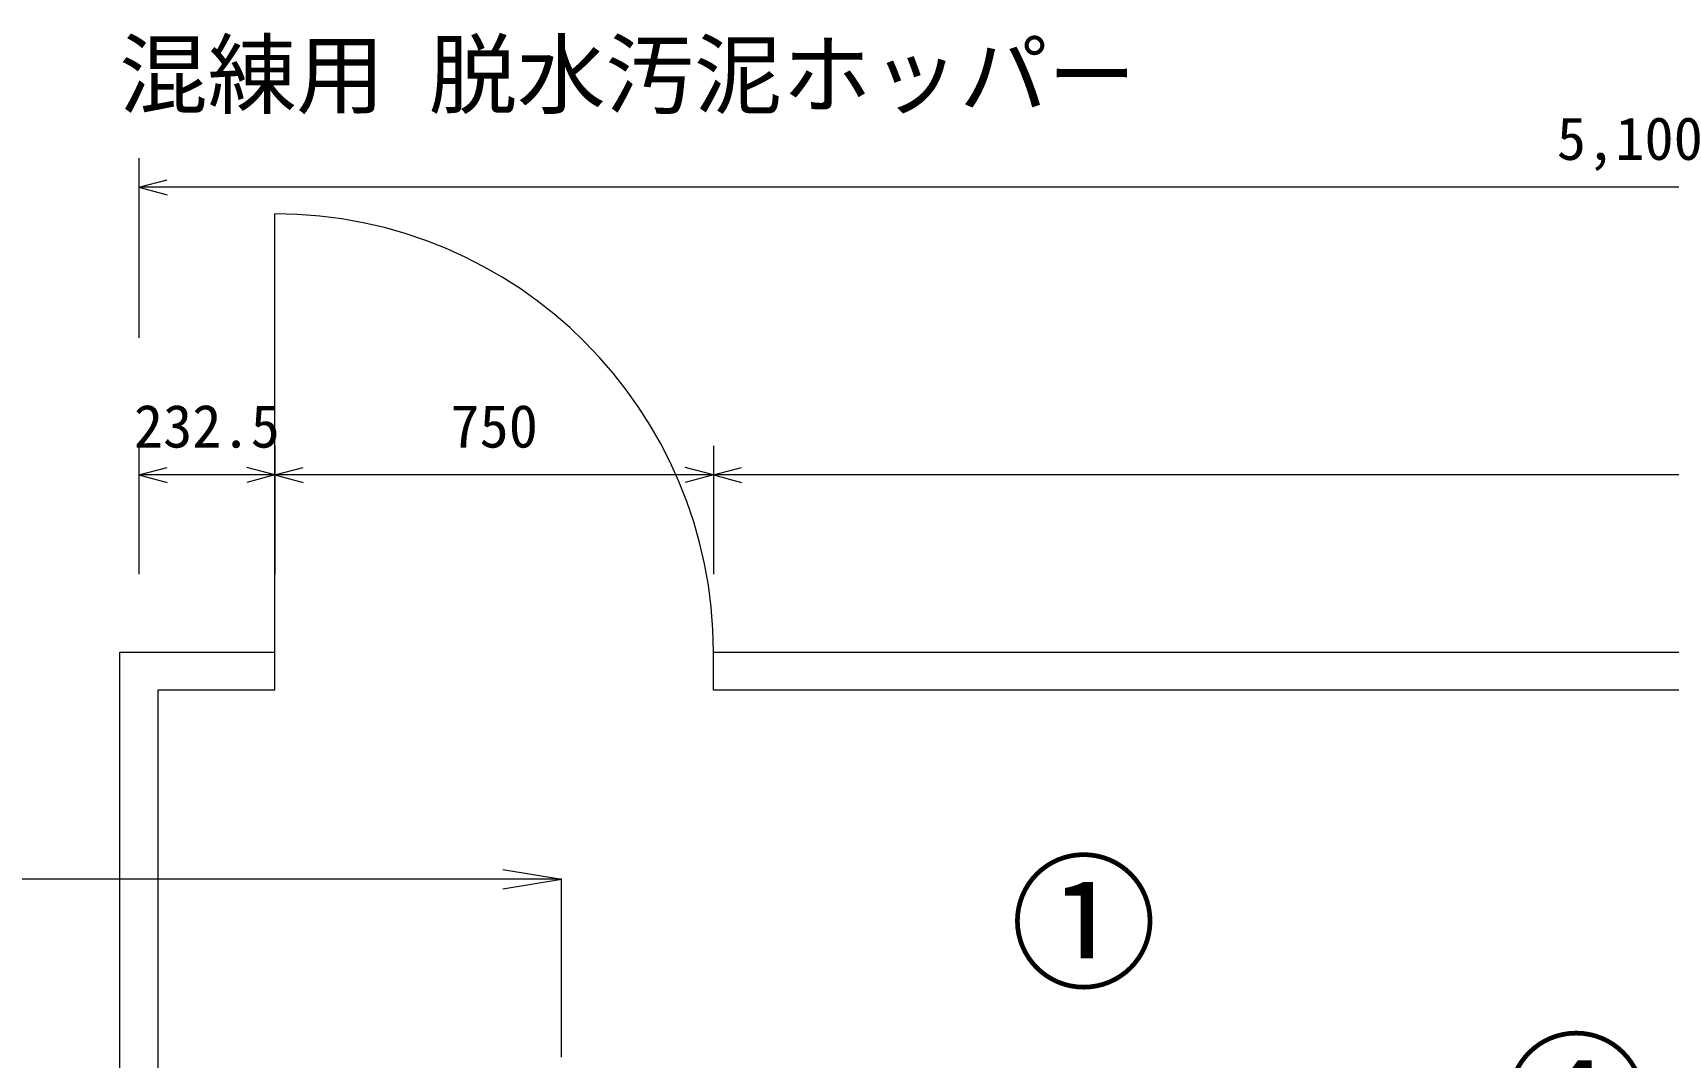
# Model space of a CAD drawing. Units: millimetres at full size. Extents: x -21196 to 21204, y -11807 to 11807.
# Drawn here: x -16653 to -13855, y -6638 to -4885 of the extents above; entities that cross this region are included whole.
import ezdxf
from ezdxf.enums import TextEntityAlignment as Align

# ---------------------------------------------------------------- set-up
doc = ezdxf.new("R2010")
doc.units = ezdxf.units.MM
doc.header["$LTSCALE"] = 0.5
for name, color, linetype, lineweight in [('0-1_0(機器配置図 260128.dwg)', 7, 'Continuous', 9), ('0-3_0-0(サニックス間仕切り.jww)(機器配置図 260128.dwg)', 7, 'Continuous', 9), ('0-A_AM_5(機器配置図 260128.dwg)', 6, 'Continuous', 15)]:
    doc.layers.add(name, color=color, linetype=linetype, lineweight=lineweight)
doc.layers.add('1-1_設備-D(241129配置図菊池追記(立面図).jww)(機器配置図 260128.dwg)', color=7, linetype='Continuous')
doc.styles.add('ＭＳ ゴシック', font='')
doc.styles.get('ＭＳ ゴシック').set_extended_font_data('MS Gothic')

msp = doc.modelspace()

# ---------------------------------------------------------------- linework, layer by layer
at = {"layer": '0-3_0-0(サニックス間仕切り.jww)(機器配置図 260128.dwg)'}
for p, q in [((-16470.7815, -5099.4549), (-16470.7815, -5407.1213)), ((-16470.7815, -5149.4549), (-16422.4852, -5136.5139)), ((-11370.7815, -5149.4549), (-16470.7815, -5149.4549)), ((-16470.7815, -5149.4549), (-16422.4852, -5162.3958)), ((-16470.7815, -5591.7755), (-16470.7815, -5811.339)), ((-16238.2815, -5591.7755), (-16238.2815, -5811.339)), ((-15488.2815, -5591.7755), (-15488.2815, -5811.339)), ((-16470.7815, -5641.7755), (-16422.4852, -5628.8346)), ((-16238.2815, -5641.7755), (-16470.7815, -5641.7755)), ((-16470.7815, -5641.7755), (-16422.4852, -5654.7165)), ((-16238.2815, -5641.7755), (-16286.5778, -5628.8346)), ((-16238.2815, -5641.7755), (-16286.5778, -5654.7165)), ((-16238.2815, -5641.7755), (-16189.9852, -5628.8346)), ((-15488.2815, -5641.7755), (-16238.2815, -5641.7755)), ((-16238.2815, -5641.7755), (-16189.9852, -5654.7165)), ((-15488.2815, -5641.7755), (-15536.5778, -5628.8346)), ((-15488.2815, -5641.7755), (-15536.5778, -5654.7165)), ((-15488.2815, -5641.7755), (-15439.9852, -5628.8346)), ((-11370.7815, -5641.7755), (-15488.2815, -5641.7755)), ((-15488.2815, -5641.7755), (-15439.9852, -5654.7165))]:
    msp.add_line(p, q, dxfattribs=at)
at = {"layer": '0-3_0-0(サニックス間仕切り.jww)(機器配置図 260128.dwg)', "lineweight": 18}
for p, q in [((-16238.2815, -6009.7956), (-16238.2815, -5194.7956)), ((-16503.2815, -9177.2956), (-16503.2815, -5944.7956)), ((-16503.2815, -5944.7956), (-16238.2815, -5944.7956)), ((-15488.2815, -5944.7956), (-11338.2815, -5944.7956)), ((-15488.2815, -6009.7956), (-15488.2815, -5944.7956)), ((-16438.2815, -6009.7956), (-16438.2815, -9177.2956)), ((-16238.2815, -6009.7956), (-16438.2815, -6009.7956)), ((-11403.2815, -6009.7956), (-15488.2815, -6009.7956))]:
    msp.add_line(p, q, dxfattribs=at)
msp.add_arc((-16238.2815, -5944.7956), 750, 0, 90, dxfattribs=at)
at = {"layer": '0-A_AM_5(機器配置図 260128.dwg)'}
for p, q in [((-15848.2401, -6316.6433), (-15748.2401, -6333.31)), ((-15848.2401, -6333.31), (-18595.7815, -6333.31)), ((-15748.2401, -6638.3004), (-15748.2401, -6333.13))]:
    msp.add_line(p, q, dxfattribs=at)
msp.add_lwpolyline([(-15848.2401, -6349.9767), (-15748.2401, -6333.31), (-15848.2401, -6333.31)], dxfattribs=at)

# ---------------------------------------------------------------- texts
at = {"layer": '0-1_0(機器配置図 260128.dwg)', "style": 'ＭＳ ゴシック'}
for s, p in [('①', (-14980.9709, -6556.1174)), ('④', (-14138.7855, -6861.5639))]:
    msp.add_text(s, height=184.8, dxfattribs=at).set_placement(p, align=Align.BOTTOM_LEFT)
at = {"layer": '0-3_0-0(サニックス間仕切り.jww)(機器配置図 260128.dwg)', "style": 'ＭＳ ゴシック'}
for s, p in [('5,100', (-14045.7815, -5124.5399)), ('232.5', (-16479.5315, -5616.8605)), ('750', (-15938.2815, -5616.8605))]:
    msp.add_text(s, height=73.44, dxfattribs=at).set_placement(p, align=Align.BOTTOM_LEFT)
at = {"layer": '1-1_設備-D(241129配置図菊池追記(立面図).jww)(機器配置図 260128.dwg)', "style": 'ＭＳ ゴシック'}
msp.add_text('混練用 脱水汚泥ホッパー', height=110.9, dxfattribs=at).set_placement((-16504.481, -5045.1574), align=Align.BOTTOM_LEFT)

doc.saveas('drawing.dxf')
